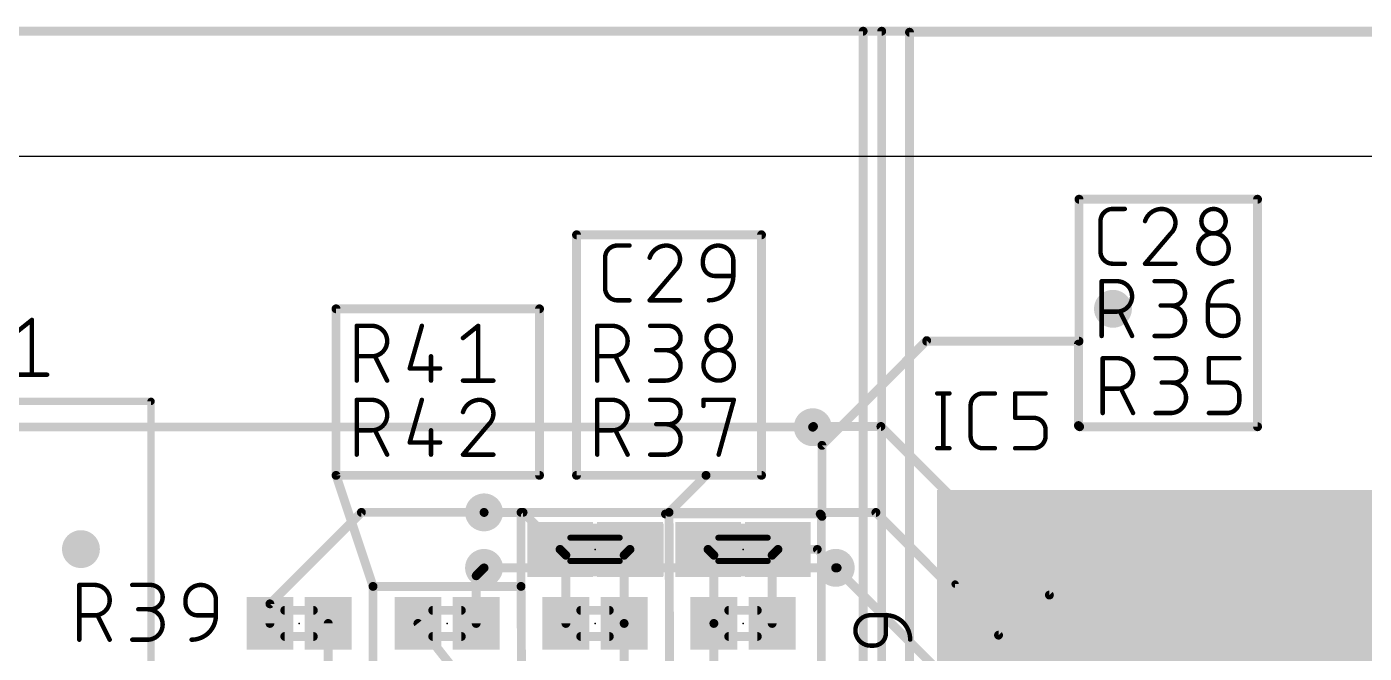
# Model space of a CAD drawing. Extents: x -2.3 to 95.2, y -2.6 to 57.4.
# Drawn here: x 16.92 to 39.87, y 46.48 to 57.23 of the extents above; entities that cross this region are included whole.
import ezdxf

# ---------------------------------------------------------------- set-up
doc = ezdxf.new("R2010")
doc.units = 0
for name, color, linetype in [('1', 12, 'CONTINUOUS'), ('16', 132, 'CONTINUOUS'), ('18', 110, 'CONTINUOUS'), ('20', 31, 'CONTINUOUS'), ('21', 253, 'CONTINUOUS'), ('23', 53, 'CONTINUOUS'), ('25', 253, 'CONTINUOUS'), ('29', 253, 'CONTINUOUS'), ('51', 253, 'CONTINUOUS')]:
    doc.layers.add(name, color=color, linetype=linetype)

# ---------------------------------------------------------------- blocks, each defined once
blk = doc.blocks.new('RECT')
blk.add_solid([(-0.5, -0.5), (0.5, -0.5), (-0.5, 0.5), (0.5, 0.5)])
blk = doc.blocks.new('ROUNDV')
at = {"const_width": 0.5}
blk.add_lwpolyline([(0, -0.25, 1), (0, 0.25, 1), (0, -0.25)], format="xyb", dxfattribs=at)

msp = doc.modelspace()

# ---------------------------------------------------------------- linework, layer by layer
at = {"layer": '1'}
for points, const_width in [([(31.2722, 57.15), (-0.4522, 57.15)], 0.1524), ([(31.2722, 24.7546), (31.2722, 57.15)], 0.1524), ([(32.0675, 57.1327), (32.0675, 25.4)], 0.1524), ([(47.3972, 57.1327), (32.0675, 57.1327)], 0.1524), ([(30.4041, 50.3594), (16.7044, 50.3594)], 0.1524), ([(30.4073, 50.3562), (30.4041, 50.3594)], 0.1524), ([(22.6594, 48.895), (21.09, 47.3256)], 0.1524), ([(24.765, 48.895), (22.6594, 48.895)], 0.1524), ([(24.765, 48.895), (25.435, 48.895)], 0.1524), ([(25.435, 48.895), (26.07, 48.26)], 0.1524), ([(26.17, 48.16), (26.07, 48.26)], 0.1524), ([(26.17, 46.99), (26.17, 48.16)], 0.1524), ([(27.17, 48.16), (27.27, 48.26)], 0.1524), ([(27.17, 46.99), (27.17, 48.16)], 0.1524), ([(28.71, 48.16), (28.61, 48.26)], 0.1524), ([(28.71, 46.99), (28.71, 48.16)], 0.1524), ([(29.71, 48.16), (29.81, 48.26)], 0.1524), ([(29.71, 46.99), (29.71, 48.16)], 0.1524), ([(29.81, 48.26), (30.4857, 48.26)], 0.15), ([(30.4857, 48.26), (30.802, 47.9437)], 0.15), ([(24.63, 47.8075), (24.765, 47.9425)], 0.1524), ([(24.63, 46.99), (24.63, 47.8075)], 0.1524), ([(21.09, 47.3256), (21.09, 46.99)], 0.1524), ([(22.09, 46.99), (22.09, 45.72)], 0.1524), ([(23.63, 46.99), (24.63, 45.72)], 0.1524), ([(27.17, 46.99), (27.17, 45.72)], 0.1524), ([(28.71, 45.72), (28.71, 46.99)], 0.1524)]:
    msp.add_lwpolyline(points, dxfattribs=dict(at, const_width=const_width))
for points, const_width in [([(31.3103, 57.15, 1), (31.2341, 57.15)], 0.0762), ([(31.2722, 57.1119, 1), (31.2722, 57.1881)], 0.0762), ([(32.1056, 57.1327, 1), (32.0294, 57.1327)], 0.0762), ([(32.0675, 57.1708, 1), (32.0675, 57.0946)], 0.0762), ([(30.4311, 50.3863, 1), (30.3772, 50.3324)], 0.0762), ([(30.3804, 50.3293, 1), (30.4343, 50.3831)], 0.0762), ([(30.4041, 50.3213, 1), (30.4041, 50.3975)], 0.0762), ([(22.6594, 48.9331, 1), (22.6594, 48.8569)], 0.0762), ([(22.6863, 48.8681, 1), (22.6324, 48.9219)], 0.0762), ([(24.765, 48.9331, 1), (24.765, 48.8569)], 0.0762), ([(24.765, 48.8569, 1), (24.765, 48.9331)], 0.0762), ([(25.4619, 48.9219, 1), (25.4081, 48.8681)], 0.0762), ([(25.435, 48.8569, 1), (25.435, 48.9331)], 0.0762), ([(26.0969, 48.2869, 1), (26.0431, 48.2331)], 0.0762), ([(26.0431, 48.2331, 1), (26.0969, 48.2869)], 0.0762), ([(26.2081, 48.16, 1), (26.1319, 48.16)], 0.0762), ([(26.1431, 48.1331, 1), (26.1969, 48.1869)], 0.0762), ([(27.2081, 48.16, 1), (27.1319, 48.16)], 0.0762), ([(27.1431, 48.1869, 1), (27.1969, 48.1331)], 0.0762), ([(27.2969, 48.2331, 1), (27.2431, 48.2869)], 0.0762), ([(28.6369, 48.2869, 1), (28.5831, 48.2331)], 0.0762), ([(28.7481, 48.16, 1), (28.6719, 48.16)], 0.0762), ([(28.6831, 48.1331, 1), (28.7369, 48.1869)], 0.0762), ([(29.7481, 48.16, 1), (29.6719, 48.16)], 0.0762), ([(29.6831, 48.1869, 1), (29.7369, 48.1331)], 0.0762), ([(29.81, 48.2975, 1), (29.81, 48.2225)], 0.075), ([(29.8369, 48.2331, 1), (29.7831, 48.2869)], 0.0762), ([(30.5122, 48.2865, 1), (30.4592, 48.2335)], 0.075), ([(30.4857, 48.2225, 1), (30.4857, 48.2975)], 0.075), ([(24.7919, 47.9156, 1), (24.7381, 47.9694)], 0.0762), ([(30.7755, 47.9172, 1), (30.8285, 47.9702)], 0.075), ([(24.6681, 47.8075, 1), (24.5919, 47.8075)], 0.0762), ([(24.6031, 47.8344, 1), (24.6569, 47.7806)], 0.0762), ([(21.1281, 47.3256, 1), (21.0519, 47.3256)], 0.0762), ([(21.0631, 47.3526, 1), (21.1169, 47.2987)], 0.0762), ([(22.1281, 46.99, 1), (22.0519, 46.99)], 0.0762), ([(23.6599, 47.0136, 1), (23.6001, 46.9664)], 0.0762), ([(27.2081, 46.99, 1), (27.1319, 46.99)], 0.0762), ([(28.7481, 46.99, 1), (28.6719, 46.99)], 0.0762), ([(21.0519, 46.99, 1), (21.1281, 46.99)], 0.0762), ([(24.5919, 46.99, 1), (24.6681, 46.99)], 0.0762), ([(26.1319, 46.99, 1), (26.2081, 46.99)], 0.0762), ([(27.1319, 46.99, 1), (27.2081, 46.99)], 0.0762), ([(28.6719, 46.99, 1), (28.7481, 46.99)], 0.0762), ([(29.6719, 46.99, 1), (29.7481, 46.99)], 0.0762)]:
    msp.add_lwpolyline(points, format="xyb", dxfattribs=dict(at, const_width=const_width))
at = {"layer": '16', "const_width": 0.1524}
for points in [[(52.4885, 57.1502), (-2.2184, 57.1502)], [(31.5907, 57.15), (-0.4381, 57.15)], [(31.5907, 24.765), (31.5907, 57.15)], [(30.4073, 50.3562), (30.4198, 50.3686)], [(31.5769, 50.3686), (30.4198, 50.3686)], [(31.5769, 50.3686), (34.4691, 47.4765)], [(24.7663, 48.8937), (24.765, 48.895)], [(31.4904, 48.8937), (24.7663, 48.8937)], [(31.4904, 48.8937), (33.5957, 46.7884)], [(24.765, 47.9425), (24.7655, 47.942)], [(30.8002, 47.942), (24.7655, 47.942)], [(30.802, 47.9437), (30.8002, 47.942)], [(30.826, 47.9437), (30.802, 47.9437)], [(30.802, 47.9437), (32.665, 46.0807)], [(71.0361, 47.4765), (34.4691, 47.4765)], [(33.5957, 46.7884), (70.1647, 46.7884)]]:
    msp.add_lwpolyline(points, dxfattribs=at)
at = {"layer": '16', "const_width": 0.0762}
for points in [[(31.6288, 57.15, 1), (31.5526, 57.15)], [(31.5907, 57.1119, 1), (31.5907, 57.1881)], [(30.3804, 50.3831, 1), (30.4343, 50.3293)], [(30.4198, 50.4067, 1), (30.4198, 50.3305)], [(30.4467, 50.3417, 1), (30.3928, 50.3956)], [(31.6039, 50.3956, 1), (31.55, 50.3417)], [(31.5769, 50.3305, 1), (31.5769, 50.4067)], [(24.7919, 48.9219, 1), (24.7381, 48.8681)], [(24.7663, 48.9318, 1), (24.7663, 48.8556)], [(24.7394, 48.8668, 1), (24.7932, 48.9206)], [(31.5173, 48.9206, 1), (31.4634, 48.8668)], [(31.4904, 48.8556, 1), (31.4904, 48.9318)], [(24.7919, 47.9694, 1), (24.7381, 47.9156)], [(24.7655, 47.9801, 1), (24.7655, 47.9039)], [(24.7386, 47.915, 1), (24.7925, 47.9689)], [(30.7733, 47.9689, 1), (30.8272, 47.915)], [(30.8289, 47.9707, 1), (30.775, 47.9168)], [(30.802, 47.9818, 1), (30.802, 47.9056)], [(30.8289, 47.9168, 1), (30.775, 47.9707)], [(30.8002, 47.9039, 1), (30.8002, 47.9801)], [(30.826, 47.9056, 1), (30.826, 47.9818)], [(34.4691, 47.5146, 1), (34.4691, 47.4384)], [(34.4421, 47.4496, 1), (34.496, 47.5035)], [(33.5957, 46.8265, 1), (33.5957, 46.7503)], [(33.5687, 46.7614, 1), (33.6226, 46.8153)]]:
    msp.add_lwpolyline(points, format="xyb", dxfattribs=at)
at = {"layer": '20'}
msp.add_line((53.34, 55), (2, 55), dxfattribs=at)
at = {"layer": '21', "const_width": 0.127}
for points in [[(1.27, 50.8), (19.05, 50.8)], [(19.05, 50.8), (19.05, 3.81)]]:
    msp.add_lwpolyline(points, dxfattribs=at)
at = {"layer": '21', "const_width": 0.0635}
for points in [[(19.0817, 50.8, 1), (19.0183, 50.8)], [(19.05, 50.7683, 1), (19.05, 50.8318)]]:
    msp.add_lwpolyline(points, format="xyb", dxfattribs=at)
at = {"layer": '23'}
for p in [(26.67, 48.26), (29.21, 48.26), (21.59, 46.99), (24.13, 46.99), (26.67, 46.99), (29.21, 46.99)]:
    msp.add_point(p, dxfattribs=at)
at = {"layer": '25'}
for points, const_width in [([(34.9773, 51.8318), (34.9773, 54.2676)], 0.1524), ([(34.9773, 54.2676), (38.0418, 54.2676)], 0.1524), ([(38.0418, 54.2676), (38.0418, 50.3643)], 0.1524), ([(35.5547, 54.1008), (35.7635, 54.1008)], 0.0762), ([(26.3525, 53.6575), (26.3525, 49.53)], 0.1524), ([(29.5275, 53.6575), (26.3525, 53.6575)], 0.1524), ([(29.5275, 49.53), (29.5275, 53.6575)], 0.1524), ([(35.3458, 53.3699), (35.3458, 53.892)], 0.0762), ([(36.5542, 53.6831), (36.1104, 53.161)], 0.0762), ([(27.0519, 53.4729), (27.2608, 53.4729)], 0.0762), ([(26.8431, 52.7419), (26.8431, 53.2641)], 0.0762), ([(28.0515, 53.0552), (27.6077, 52.5331)], 0.0762), ([(28.5221, 53.1596), (28.5221, 53.2118)], 0.0762), ([(29.0442, 53.2118), (29.0442, 52.9508)], 0.0762), ([(35.7635, 53.161), (35.5547, 53.161)], 0.0762), ([(36.1104, 53.161), (36.6325, 53.161)], 0.0762), ([(29.0442, 52.9508), (28.7309, 52.9508)], 0.0762), ([(35.3661, 51.9216), (35.3661, 52.8614)], 0.0762), ([(35.3661, 52.8614), (35.6272, 52.8614)], 0.0762), ([(36.2748, 52.8614), (36.5881, 52.8614)], 0.0762), ([(22.225, 52.3875), (25.7175, 52.3875)], 0.1524), ([(22.225, 49.53), (22.225, 52.3875)], 0.1524), ([(25.7175, 52.3875), (25.7175, 49.53)], 0.1524), ([(27.2608, 52.5331), (27.0519, 52.5331)], 0.0762), ([(27.6077, 52.5331), (28.1298, 52.5331)], 0.0762), ([(35.6272, 52.3392), (35.3661, 52.3392)], 0.0762), ([(35.8882, 51.9216), (35.6794, 52.3392)], 0.0762), ([(36.5881, 52.4437), (36.3792, 52.4437)], 0.0762), ([(37.1892, 52.4437), (37.5025, 52.4437)], 0.0762), ([(37.1892, 52.1826), (37.1892, 52.4437)], 0.0762), ([(16.7437, 51.9882), (17.0047, 52.197)], 0.0762), ([(17.0047, 52.197), (17.0047, 51.2572)], 0.0762), ([(22.5806, 51.1556), (22.5806, 52.0954)], 0.0762), ([(22.5806, 52.0954), (22.8417, 52.0954)], 0.0762), ([(23.6981, 52.0954), (23.4893, 51.3644)], 0.0762), ([(24.4037, 51.8866), (24.6647, 52.0954)], 0.0762), ([(24.6647, 52.0954), (24.6647, 51.1556)], 0.0762), ([(26.7081, 51.1556), (26.7081, 52.0954)], 0.0762), ([(26.7081, 52.0954), (26.9692, 52.0954)], 0.0762), ([(27.6168, 52.0954), (27.9301, 52.0954)], 0.0762), ([(37.7113, 52.2348), (37.7113, 52.1826)], 0.0762), ([(30.5652, 50.045), (32.362, 51.8418)], 0.1524), ([(32.362, 51.8318), (34.9773, 51.8318)], 0.1524), ([(36.2748, 51.9216), (36.5359, 51.9216)], 0.0762), ([(27.9301, 51.6777), (27.7212, 51.6777)], 0.0762), ([(34.9673, 50.3843), (34.9673, 51.7819)], 0.1524), ([(22.8417, 51.5733), (22.5806, 51.5733)], 0.0762), ([(23.1027, 51.1556), (22.8939, 51.5733)], 0.0762), ([(23.8548, 51.5733), (23.8548, 51.1556)], 0.0762), ([(26.9692, 51.5733), (26.7081, 51.5733)], 0.0762), ([(27.2302, 51.1556), (27.0214, 51.5733)], 0.0762), ([(35.3834, 50.5998), (35.3834, 51.5396)], 0.0762), ([(35.3834, 51.5396), (35.6444, 51.5396)], 0.0762), ([(36.2921, 51.5396), (36.6053, 51.5396)], 0.0762), ([(37.2064, 51.1219), (37.2064, 51.5396)], 0.0762), ([(37.2064, 51.5396), (37.7286, 51.5396)], 0.0762), ([(16.7437, 51.2572), (17.2658, 51.2572)], 0.0762), ([(23.4893, 51.3644), (24.0114, 51.3644)], 0.0762), ([(24.4037, 51.1556), (24.9258, 51.1556)], 0.0762), ([(27.6168, 51.1556), (27.8778, 51.1556)], 0.0762), ([(32.5441, 50.9356), (32.7529, 50.9356)], 0.0762), ([(32.6485, 50.9356), (32.6485, 49.9958)], 0.0762), ([(33.3252, 50.9356), (33.5341, 50.9356)], 0.0762), ([(33.881, 50.5179), (33.881, 50.9356)], 0.0762), ([(33.881, 50.9356), (34.4031, 50.9356)], 0.0762), ([(35.6444, 51.0175), (35.3834, 51.0175)], 0.0762), ([(35.9055, 50.5998), (35.6966, 51.0175)], 0.0762), ([(36.6053, 51.1219), (36.3965, 51.1219)], 0.0762), ([(37.5197, 51.1219), (37.2064, 51.1219)], 0.0762), ([(22.5806, 49.8856), (22.5806, 50.8254)], 0.0762), ([(22.5806, 50.8254), (22.8417, 50.8254)], 0.0762), ([(23.6981, 50.8254), (23.4893, 50.0944)], 0.0762), ([(26.7081, 49.8856), (26.7081, 50.8254)], 0.0762), ([(26.7081, 50.8254), (26.9692, 50.8254)], 0.0762), ([(27.6168, 50.8254), (27.9301, 50.8254)], 0.0762), ([(28.5312, 50.721), (28.5312, 50.8254)], 0.0762), ([(28.5312, 50.8254), (29.0533, 50.8254)], 0.0762), ([(29.0533, 50.8254), (28.7922, 49.8856)], 0.0762), ([(33.1164, 50.2046), (33.1164, 50.7268)], 0.0762), ([(37.7286, 50.8086), (37.7286, 50.9131)], 0.0762), ([(34.1942, 50.5179), (33.881, 50.5179)], 0.0762), ([(36.2921, 50.5998), (36.5531, 50.5998)], 0.0762), ([(37.2064, 50.5998), (37.5197, 50.5998)], 0.0762), ([(22.8417, 50.3033), (22.5806, 50.3033)], 0.0762), ([(23.1027, 49.8856), (22.8939, 50.3033)], 0.0762), ([(23.8548, 50.3033), (23.8548, 49.8856)], 0.0762), ([(24.8475, 50.4077), (24.4037, 49.8856)], 0.0762), ([(26.9692, 50.3033), (26.7081, 50.3033)], 0.0762), ([(27.2302, 49.8856), (27.0214, 50.3033)], 0.0762), ([(27.9301, 50.4077), (27.7212, 50.4077)], 0.0762), ([(34.4031, 50.2046), (34.4031, 50.3091)], 0.0762), ([(34.9872, 50.3643), (34.9673, 50.3843)], 0.1524), ([(38.0418, 50.3643), (34.9872, 50.3643)], 0.1524), ([(23.4893, 50.0944), (24.0114, 50.0944)], 0.0762), ([(30.5652, 48.8269), (30.5652, 50.045)], 0.1524), ([(24.4037, 49.8856), (24.9258, 49.8856)], 0.0762), ([(27.6168, 49.8856), (27.8778, 49.8856)], 0.0762), ([(32.5441, 49.9958), (32.7529, 49.9958)], 0.0762), ([(33.5341, 49.9958), (33.3252, 49.9958)], 0.0762), ([(33.881, 49.9958), (34.1942, 49.9958)], 0.0762), ([(25.7175, 49.53), (22.225, 49.53)], 0.1524), ([(22.225, 49.53), (22.86, 47.625)], 0.1524), ([(26.3525, 49.53), (28.575, 49.53)], 0.1524), ([(27.94, 48.895), (28.575, 49.53)], 0.1524), ([(28.575, 49.53), (29.5275, 49.53)], 0.1524), ([(25.4, 47.625), (25.4, 48.895)], 0.1524), ([(25.4, 48.895), (27.94, 48.895)], 0.1524), ([(30.5352, 48.8668), (27.88, 48.8668)], 0.1524), ([(27.94, 48.895), (27.9544, 45.085)], 0.1524), ([(30.5552, 48.8469), (30.5352, 48.8668)], 0.1524), ([(30.5552, 45.1132), (30.5552, 48.8469)], 0.1524), ([(17.8181, 46.7106), (17.8181, 47.6504)], 0.0762), ([(17.8181, 47.6504), (18.0792, 47.6504)], 0.0762), ([(18.7268, 47.6504), (19.0401, 47.6504)], 0.0762), ([(22.86, 47.625), (22.86, 45.085)], 0.1524), ([(22.86, 47.625), (25.4, 47.625)], 0.1524), ([(25.4144, 45.085), (25.4, 47.625)], 0.1524), ([(19.6412, 47.3371), (19.6412, 47.3893)], 0.0762), ([(20.1633, 47.3893), (20.1633, 47.1283)], 0.0762), ([(18.0792, 47.1283), (17.8181, 47.1283)], 0.0762), ([(18.3402, 46.7106), (18.1314, 47.1283)], 0.0762), ([(19.0401, 47.2327), (18.8312, 47.2327)], 0.0762), ([(20.1633, 47.1283), (19.85, 47.1283)], 0.0762), ([(31.4004, 47.1309), (31.6615, 47.1309)], 0.0762), ([(31.6615, 47.1309), (31.6615, 46.8176)], 0.0762), ([(18.7268, 46.7106), (18.9878, 46.7106)], 0.0762), ([(31.4526, 46.6088), (31.4004, 46.6088)], 0.0762)]:
    msp.add_lwpolyline(points, dxfattribs=dict(at, const_width=const_width))
for points, const_width in [([(35.0154, 54.2676, 1), (34.9392, 54.2676)], 0.0762), ([(34.9773, 54.3057, 1), (34.9773, 54.2295)], 0.0762), ([(38.0799, 54.2676, 1), (38.0037, 54.2676)], 0.0762), ([(38.0418, 54.2295, 1), (38.0418, 54.3057)], 0.0762), ([(35.5547, 54.1008, 0.4142), (35.3458, 53.892)], 0.0762), ([(35.5547, 54.1199, 1), (35.5547, 54.0818)], 0.0381), ([(35.5547, 54.0818, 1), (35.5547, 54.1199)], 0.0381), ([(35.7635, 54.0818, 1), (35.7635, 54.1199)], 0.0381), ([(36.3976, 54.1008, 0.3252), (36.1104, 53.892)], 0.0762), ([(36.3976, 54.1199, 1), (36.3976, 54.0818)], 0.0381), ([(36.6325, 53.8659, 0.4142), (36.3976, 54.1008)], 0.0762), ([(36.3976, 54.0818, 1), (36.3976, 54.1199)], 0.0381), ([(37.4947, 53.892, 1), (37.077, 53.892)], 0.0762), ([(26.3906, 53.6575, 1), (26.3144, 53.6575)], 0.0762), ([(26.3525, 53.6956, 1), (26.3525, 53.6194)], 0.0762), ([(29.5656, 53.6575, 1), (29.4894, 53.6575)], 0.0762), ([(29.5275, 53.6194, 1), (29.5275, 53.6956)], 0.0762), ([(35.3649, 53.892, 1), (35.3268, 53.892)], 0.0381), ([(35.3268, 53.892, 1), (35.3649, 53.892)], 0.0381), ([(36.0923, 53.8978, 1), (36.1285, 53.8861)], 0.0381), ([(36.5542, 53.6831, 0.2052), (36.6325, 53.8659)], 0.0762), ([(36.5687, 53.6708, 1), (36.5397, 53.6955)], 0.0381), ([(36.6516, 53.8659, 1), (36.6135, 53.8659)], 0.0381), ([(36.6135, 53.8659, 1), (36.6516, 53.8659)], 0.0381), ([(37.5469, 53.4221, 1), (37.0248, 53.4221)], 0.0762), ([(37.077, 53.892, 1), (37.4947, 53.892)], 0.0762), ([(37.0961, 53.892, 1), (37.058, 53.892)], 0.0381), ([(37.058, 53.892, 1), (37.0961, 53.892)], 0.0381), ([(37.4756, 53.892, 1), (37.5137, 53.892)], 0.0381), ([(37.5138, 53.892, 1), (37.4757, 53.892)], 0.0381), ([(27.0519, 53.4729, 0.4142), (26.8431, 53.2641)], 0.0762), ([(27.0519, 53.492, 1), (27.0519, 53.4539)], 0.0381), ([(27.0519, 53.4539, 1), (27.0519, 53.4919)], 0.0381), ([(27.2608, 53.4539, 1), (27.2608, 53.492)], 0.0381), ([(27.8948, 53.4729, 0.3252), (27.6077, 53.2641)], 0.0762), ([(28.1298, 53.238, 0.4142), (27.8948, 53.4729)], 0.0762), ([(27.8948, 53.492, 1), (27.8948, 53.4539)], 0.0381), ([(27.8948, 53.4539, 1), (27.8948, 53.4919)], 0.0381), ([(29.0442, 53.2118, 1), (28.5221, 53.2118)], 0.0762), ([(36.5411, 53.6969, 1), (36.5673, 53.6693)], 0.0381), ([(26.8621, 53.2641, 1), (26.824, 53.2641)], 0.0381), ([(26.824, 53.2641, 1), (26.8621, 53.2641)], 0.0381), ([(27.5895, 53.2699, 1), (27.6258, 53.2582)], 0.0381), ([(28.0515, 53.0552, 0.2052), (28.1298, 53.238)], 0.0762), ([(28.1488, 53.2379, 1), (28.1107, 53.238)], 0.0381), ([(35.3458, 53.3699, 0.4142), (35.5547, 53.161)], 0.0762), ([(35.3649, 53.3699, 1), (35.3268, 53.3699)], 0.0381), ([(35.3268, 53.3699, 1), (35.3649, 53.3699)], 0.0381), ([(37.0438, 53.4221, 1), (37.0057, 53.4221)], 0.0381), ([(37.0057, 53.4221, 1), (37.0438, 53.4221)], 0.0381), ([(37.0248, 53.4221, 1), (37.5469, 53.4221)], 0.0762), ([(37.566, 53.4221, 1), (37.5279, 53.4221)], 0.0381), ([(37.5279, 53.4221, 1), (37.566, 53.4221)], 0.0381), ([(28.0383, 53.069, 1), (28.0646, 53.0414)], 0.0381), ([(28.066, 53.0429, 1), (28.0369, 53.0675)], 0.0381), ([(28.1107, 53.238, 1), (28.1488, 53.238)], 0.0381), ([(28.5411, 53.2118, 1), (28.503, 53.2118)], 0.0381), ([(28.503, 53.2118, 1), (28.5411, 53.2118)], 0.0381), ([(28.5221, 53.1596, 0.4142), (28.7309, 52.9508)], 0.0762), ([(28.5411, 53.1596, 1), (28.503, 53.1596)], 0.0381), ([(28.503, 53.1596, 1), (28.5411, 53.1596)], 0.0381), ([(29.0632, 53.2118, 1), (29.0251, 53.2118)], 0.0381), ([(29.0251, 53.2118, 1), (29.0632, 53.2118)], 0.0381), ([(35.5547, 53.1801, 1), (35.5547, 53.142)], 0.0381), ([(35.5547, 53.142, 1), (35.5547, 53.1801)], 0.0381), ([(35.7635, 53.142, 1), (35.7635, 53.1801)], 0.0381), ([(36.1104, 53.1801, 1), (36.1104, 53.142)], 0.0381), ([(36.0959, 53.1734, 1), (36.1249, 53.1487)], 0.0381), ([(36.6325, 53.142, 1), (36.6325, 53.1801)], 0.0381), ([(28.6265, 52.5331, 0.4142), (29.0442, 52.9508)], 0.0762), ([(28.7309, 52.9698, 1), (28.7309, 52.9317)], 0.0381), ([(28.7309, 52.9317, 1), (28.7309, 52.9698)], 0.0381), ([(29.0632, 52.9508, 1), (29.0251, 52.9508)], 0.0381), ([(29.0251, 52.9508, 1), (29.0632, 52.9508)], 0.0381), ([(29.0442, 52.9317, 1), (29.0442, 52.9698)], 0.0381), ([(35.3852, 52.8614, 1), (35.3471, 52.8614)], 0.0381), ([(35.3661, 52.8804, 1), (35.3661, 52.8423)], 0.0381), ([(35.6272, 52.3392, 1), (35.6272, 52.8614)], 0.0762), ([(35.6272, 52.8804, 1), (35.6272, 52.8423)], 0.0381), ([(35.6272, 52.8423, 1), (35.6272, 52.8804)], 0.0381), ([(36.2748, 52.8804, 1), (36.2748, 52.8423)], 0.0381), ([(36.5881, 52.4437, 1), (36.5881, 52.8614)], 0.0762), ([(36.5881, 52.8804, 1), (36.5881, 52.8423)], 0.0381), ([(36.5881, 52.8423, 1), (36.5881, 52.8804)], 0.0381), ([(37.6069, 52.8614, 0.4142), (37.1892, 52.4437)], 0.0762), ([(37.6069, 52.8423, 1), (37.6069, 52.8804)], 0.0381), ([(26.8431, 52.7419, 0.4142), (27.0519, 52.5331)], 0.0762), ([(26.8621, 52.7419, 1), (26.824, 52.7419)], 0.0381), ([(26.824, 52.7419, 1), (26.8621, 52.7419)], 0.0381), ([(22.225, 52.4256, 1), (22.225, 52.3494)], 0.0762), ([(22.2631, 52.3875, 1), (22.1869, 52.3875)], 0.0762), ([(25.7556, 52.3875, 1), (25.6794, 52.3875)], 0.0762), ([(25.7175, 52.3494, 1), (25.7175, 52.4256)], 0.0762), ([(27.0519, 52.5522, 1), (27.0519, 52.5141)], 0.0381), ([(27.0519, 52.5141, 1), (27.0519, 52.5522)], 0.0381), ([(27.2608, 52.5141, 1), (27.2608, 52.5522)], 0.0381), ([(27.6077, 52.5522, 1), (27.6077, 52.5141)], 0.0381), ([(27.5932, 52.5454, 1), (27.6222, 52.5208)], 0.0381), ([(28.1298, 52.5141, 1), (28.1298, 52.5522)], 0.0381), ([(28.6265, 52.5522, 1), (28.6265, 52.5141)], 0.0381), ([(35.3661, 52.3583, 1), (35.3661, 52.3202)], 0.0381), ([(35.6272, 52.3583, 1), (35.6272, 52.3202)], 0.0381), ([(35.6272, 52.3202, 1), (35.6272, 52.3583)], 0.0381), ([(35.6964, 52.3478, 1), (35.6623, 52.3307)], 0.0381), ([(36.3792, 52.4627, 1), (36.3792, 52.4246)], 0.0381), ([(36.5359, 51.9216, 1), (36.5359, 52.4437)], 0.0762), ([(36.5359, 52.4627, 1), (36.5359, 52.4246)], 0.0381), ([(36.5881, 52.4627, 1), (36.5881, 52.4246)], 0.0381), ([(36.5881, 52.4246, 1), (36.5881, 52.4627)], 0.0381), ([(37.2082, 52.4437, 1), (37.1701, 52.4437)], 0.0381), ([(37.1701, 52.4437, 1), (37.2082, 52.4437)], 0.0381), ([(37.1892, 52.4627, 1), (37.1892, 52.4246)], 0.0381), ([(37.7113, 52.2348, 0.4142), (37.5025, 52.4437)], 0.0762), ([(37.5025, 52.4627, 1), (37.5025, 52.4246)], 0.0381), ([(37.5025, 52.4246, 1), (37.5025, 52.4627)], 0.0381), ([(17.0238, 52.197, 1), (16.9857, 52.197)], 0.0381), ([(17.0166, 52.1821, 1), (16.9928, 52.2119)], 0.0381), ([(22.5997, 52.0954, 1), (22.5616, 52.0954)], 0.0381), ([(22.5806, 52.1145, 1), (22.5806, 52.0764)], 0.0381), ([(22.8417, 51.5733, 1), (22.8417, 52.0954)], 0.0762), ([(22.8417, 52.1145, 1), (22.8417, 52.0764)], 0.0381), ([(22.8417, 52.0764, 1), (22.8417, 52.1145)], 0.0381), ([(23.7165, 52.0902, 1), (23.6798, 52.1006)], 0.0381), ([(24.6838, 52.0954, 1), (24.6457, 52.0954)], 0.0381), ([(24.6766, 52.0805, 1), (24.6528, 52.1103)], 0.0381), ([(26.7272, 52.0954, 1), (26.6891, 52.0954)], 0.0381), ([(26.7081, 52.1145, 1), (26.7081, 52.0764)], 0.0381), ([(26.9692, 51.5733, 1), (26.9692, 52.0954)], 0.0762), ([(26.9692, 52.1145, 1), (26.9692, 52.0764)], 0.0381), ([(26.9692, 52.0764, 1), (26.9692, 52.1145)], 0.0381), ([(27.6168, 52.1145, 1), (27.6168, 52.0764)], 0.0381), ([(27.9301, 51.6777, 1), (27.9301, 52.0954)], 0.0762), ([(27.9301, 52.1145, 1), (27.9301, 52.0764)], 0.0381), ([(27.9301, 52.0764, 1), (27.9301, 52.1145)], 0.0381), ([(29.0011, 51.8866, 1), (28.5834, 51.8866)], 0.0762), ([(37.2082, 52.1826, 1), (37.1701, 52.1826)], 0.0381), ([(37.1701, 52.1826, 1), (37.2082, 52.1826)], 0.0381), ([(37.1892, 52.1826, 1), (37.7113, 52.1826)], 0.0762), ([(37.7304, 52.2348, 1), (37.6923, 52.2348)], 0.0381), ([(37.6923, 52.2348, 1), (37.7304, 52.2348)], 0.0381), ([(37.7304, 52.1826, 1), (37.6923, 52.1826)], 0.0381), ([(37.6923, 52.1826, 1), (37.7304, 52.1826)], 0.0381), ([(24.3918, 51.9014, 1), (24.4156, 51.8717)], 0.0381), ([(28.6024, 51.8866, 1), (28.5643, 51.8866)], 0.0381), ([(28.5643, 51.8866, 1), (28.6024, 51.8866)], 0.0381), ([(28.5834, 51.8866, 1), (29.0011, 51.8866)], 0.0762), ([(29.0201, 51.8866, 1), (28.982, 51.8866)], 0.0381), ([(28.982, 51.8866, 1), (29.0201, 51.8866)], 0.0381), ([(32.362, 51.8699, 1), (32.362, 51.7937)], 0.0762), ([(32.3889, 51.8148, 1), (32.335, 51.8687)], 0.0762), ([(34.9773, 51.7937, 1), (34.9773, 51.8699)], 0.0762), ([(35.3471, 51.9216, 1), (35.3852, 51.9216)], 0.0381), ([(35.8712, 51.913, 1), (35.9053, 51.9301)], 0.0381), ([(36.2748, 51.9406, 1), (36.2748, 51.9025)], 0.0381), ([(36.5359, 51.9406, 1), (36.5359, 51.9025)], 0.0381), ([(36.5359, 51.9025, 1), (36.5359, 51.9406)], 0.0381), ([(27.7212, 51.6968, 1), (27.7212, 51.6587)], 0.0381), ([(27.8778, 51.6968, 1), (27.8778, 51.6587)], 0.0381), ([(27.8778, 51.1556, 1), (27.8778, 51.6777)], 0.0762), ([(27.9301, 51.6968, 1), (27.9301, 51.6587)], 0.0381), ([(27.9301, 51.6587, 1), (27.9301, 51.6968)], 0.0381), ([(29.0533, 51.4167, 1), (28.5312, 51.4167)], 0.0762), ([(35.0054, 51.7819, 1), (34.9292, 51.7819)], 0.0762), ([(34.9392, 51.8318, 1), (35.0154, 51.8318)], 0.0762), ([(22.5806, 51.5923, 1), (22.5806, 51.5542)], 0.0381), ([(22.8417, 51.5923, 1), (22.8417, 51.5542)], 0.0381), ([(22.8417, 51.5542, 1), (22.8417, 51.5923)], 0.0381), ([(22.9109, 51.5818, 1), (22.8768, 51.5648)], 0.0381), ([(23.8738, 51.5733, 1), (23.8357, 51.5733)], 0.0381), ([(26.7081, 51.5923, 1), (26.7081, 51.5542)], 0.0381), ([(26.9692, 51.5923, 1), (26.9692, 51.5542)], 0.0381), ([(26.9692, 51.5542, 1), (26.9692, 51.5923)], 0.0381), ([(27.0384, 51.5818, 1), (27.0043, 51.5648)], 0.0381), ([(28.5312, 51.4167, 1), (29.0533, 51.4167)], 0.0762), ([(28.5502, 51.4167, 1), (28.5121, 51.4167)], 0.0381), ([(28.5121, 51.4167, 1), (28.5502, 51.4167)], 0.0381), ([(29.0723, 51.4167, 1), (29.0342, 51.4167)], 0.0381), ([(29.0342, 51.4167, 1), (29.0723, 51.4167)], 0.0381), ([(35.4024, 51.5396, 1), (35.3643, 51.5396)], 0.0381), ([(35.3834, 51.5586, 1), (35.3834, 51.5205)], 0.0381), ([(35.6444, 51.0175, 1), (35.6444, 51.5396)], 0.0762), ([(35.6444, 51.5586, 1), (35.6444, 51.5205)], 0.0381), ([(35.6444, 51.5205, 1), (35.6444, 51.5586)], 0.0381), ([(36.2921, 51.5586, 1), (36.2921, 51.5205)], 0.0381), ([(36.6053, 51.1219, 1), (36.6053, 51.5396)], 0.0762), ([(36.6053, 51.5586, 1), (36.6053, 51.5205)], 0.0381), ([(36.6053, 51.5205, 1), (36.6053, 51.5586)], 0.0381), ([(37.2255, 51.5396, 1), (37.1874, 51.5396)], 0.0381), ([(37.2064, 51.5586, 1), (37.2064, 51.5205)], 0.0381), ([(37.7286, 51.5205, 1), (37.7286, 51.5586)], 0.0381), ([(16.9857, 51.2572, 1), (17.0238, 51.2572)], 0.0381), ([(17.2658, 51.2382, 1), (17.2658, 51.2763)], 0.0381), ([(23.4893, 51.3835, 1), (23.4893, 51.3454)], 0.0381), ([(23.471, 51.3697, 1), (23.5076, 51.3592)], 0.0381), ([(24.0114, 51.3454, 1), (24.0114, 51.3835)], 0.0381), ([(22.5616, 51.1556, 1), (22.5997, 51.1556)], 0.0381), ([(23.0857, 51.1471, 1), (23.1197, 51.1641)], 0.0381), ([(23.8357, 51.1556, 1), (23.8738, 51.1556)], 0.0381), ([(24.4037, 51.1746, 1), (24.4037, 51.1365)], 0.0381), ([(24.6457, 51.1556, 1), (24.6838, 51.1556)], 0.0381), ([(24.9258, 51.1365, 1), (24.9258, 51.1746)], 0.0381), ([(26.6891, 51.1556, 1), (26.7272, 51.1556)], 0.0381), ([(27.2132, 51.1471, 1), (27.2472, 51.1641)], 0.0381), ([(27.6168, 51.1746, 1), (27.6168, 51.1365)], 0.0381), ([(27.8778, 51.1746, 1), (27.8778, 51.1365)], 0.0381), ([(27.8778, 51.1365, 1), (27.8778, 51.1746)], 0.0381), ([(32.5441, 50.9547, 1), (32.5441, 50.9166)], 0.0381), ([(32.6676, 50.9356, 1), (32.6295, 50.9356)], 0.0381), ([(32.7529, 50.9166, 1), (32.7529, 50.9547)], 0.0381), ([(33.3252, 50.9356, 0.4142), (33.1164, 50.7268)], 0.0762), ([(33.3252, 50.9547, 1), (33.3252, 50.9166)], 0.0381), ([(33.3252, 50.9166, 1), (33.3252, 50.9546)], 0.0381), ([(33.5341, 50.9166, 1), (33.5341, 50.9547)], 0.0381), ([(33.9, 50.9356, 1), (33.8619, 50.9356)], 0.0381), ([(33.881, 50.9547, 1), (33.881, 50.9166)], 0.0381), ([(34.4031, 50.9166, 1), (34.4031, 50.9547)], 0.0381), ([(35.3834, 51.0365, 1), (35.3834, 50.9984)], 0.0381), ([(35.6444, 51.0365, 1), (35.6444, 50.9984)], 0.0381), ([(35.6444, 50.9984, 1), (35.6444, 51.0365)], 0.0381), ([(35.7137, 51.026, 1), (35.6796, 51.009)], 0.0381), ([(36.3965, 51.141, 1), (36.3965, 51.1029)], 0.0381), ([(36.5531, 50.5998, 1), (36.5531, 51.1219)], 0.0762), ([(36.5531, 51.141, 1), (36.5531, 51.1029)], 0.0381), ([(36.6053, 51.141, 1), (36.6053, 51.1029)], 0.0381), ([(36.6053, 51.1029, 1), (36.6053, 51.141)], 0.0381), ([(37.2064, 51.141, 1), (37.2064, 51.1029)], 0.0381), ([(37.1874, 51.1219, 1), (37.2255, 51.1219)], 0.0381), ([(37.7286, 50.9131, 0.4142), (37.5197, 51.1219)], 0.0762), ([(37.5197, 51.141, 1), (37.5197, 51.1029)], 0.0381), ([(37.5197, 51.1029, 1), (37.5197, 51.141)], 0.0381), ([(22.5997, 50.8254, 1), (22.5616, 50.8254)], 0.0381), ([(22.5806, 50.8445, 1), (22.5806, 50.8064)], 0.0381), ([(22.8417, 50.3033, 1), (22.8417, 50.8254)], 0.0762), ([(22.8417, 50.8445, 1), (22.8417, 50.8064)], 0.0381), ([(22.8417, 50.8064, 1), (22.8417, 50.8445)], 0.0381), ([(23.7165, 50.8202, 1), (23.6798, 50.8306)], 0.0381), ([(24.6908, 50.8254, 0.3252), (24.4037, 50.6166)], 0.0762), ([(24.9258, 50.5905, 0.4142), (24.6908, 50.8254)], 0.0762), ([(24.6908, 50.8445, 1), (24.6908, 50.8064)], 0.0381), ([(24.6908, 50.8064, 1), (24.6908, 50.8444)], 0.0381), ([(26.7272, 50.8254, 1), (26.6891, 50.8254)], 0.0381), ([(26.7081, 50.8445, 1), (26.7081, 50.8064)], 0.0381), ([(26.9692, 50.3033, 1), (26.9692, 50.8254)], 0.0762), ([(26.9692, 50.8445, 1), (26.9692, 50.8064)], 0.0381), ([(26.9692, 50.8064, 1), (26.9692, 50.8445)], 0.0381), ([(27.6168, 50.8445, 1), (27.6168, 50.8064)], 0.0381), ([(27.9301, 50.4077, 1), (27.9301, 50.8254)], 0.0762), ([(27.9301, 50.8445, 1), (27.9301, 50.8064)], 0.0381), ([(27.9301, 50.8064, 1), (27.9301, 50.8445)], 0.0381), ([(28.5502, 50.8254, 1), (28.5121, 50.8254)], 0.0381), ([(28.5312, 50.8445, 1), (28.5312, 50.8064)], 0.0381), ([(28.5121, 50.721, 1), (28.5502, 50.721)], 0.0381), ([(29.0717, 50.8203, 1), (29.0349, 50.8305)], 0.0381), ([(29.0533, 50.8064, 1), (29.0533, 50.8445)], 0.0381), ([(33.1354, 50.7268, 1), (33.0973, 50.7268)], 0.0381), ([(33.0973, 50.7268, 1), (33.1354, 50.7268)], 0.0381), ([(37.5197, 50.5998, 0.4142), (37.7286, 50.8086)], 0.0762), ([(37.7476, 50.9131, 1), (37.7095, 50.9131)], 0.0381), ([(37.7095, 50.9131, 1), (37.7476, 50.9131)], 0.0381), ([(37.7476, 50.8086, 1), (37.7095, 50.8086)], 0.0381), ([(37.7095, 50.8086, 1), (37.7476, 50.8086)], 0.0381), ([(24.3856, 50.6224, 1), (24.4218, 50.6107)], 0.0381), ([(24.8475, 50.4077, 0.2052), (24.9258, 50.5905)], 0.0762), ([(24.9448, 50.5904, 1), (24.9067, 50.5905)], 0.0381), ([(24.9067, 50.5905, 1), (24.9448, 50.5905)], 0.0381), ([(33.8619, 50.5179, 1), (33.9, 50.5179)], 0.0381), ([(33.881, 50.537, 1), (33.881, 50.4989)], 0.0381), ([(34.4031, 50.3091, 0.4142), (34.1942, 50.5179)], 0.0762), ([(34.1942, 50.537, 1), (34.1942, 50.4989)], 0.0381), ([(34.1942, 50.4989, 1), (34.1942, 50.537)], 0.0381), ([(35.3643, 50.5998, 1), (35.4024, 50.5998)], 0.0381), ([(35.8884, 50.5913, 1), (35.9225, 50.6083)], 0.0381), ([(36.2921, 50.6188, 1), (36.2921, 50.5807)], 0.0381), ([(36.5531, 50.6188, 1), (36.5531, 50.5807)], 0.0381), ([(36.5531, 50.5807, 1), (36.5531, 50.6188)], 0.0381), ([(37.2064, 50.6188, 1), (37.2064, 50.5807)], 0.0381), ([(37.5197, 50.6188, 1), (37.5197, 50.5807)], 0.0381), ([(37.5197, 50.5807, 1), (37.5197, 50.6188)], 0.0381), ([(22.5806, 50.3223, 1), (22.5806, 50.2842)], 0.0381), ([(22.8417, 50.3223, 1), (22.8417, 50.2842)], 0.0381), ([(22.8417, 50.2842, 1), (22.8417, 50.3223)], 0.0381), ([(22.9109, 50.3118, 1), (22.8768, 50.2948)], 0.0381), ([(23.8738, 50.3033, 1), (23.8357, 50.3033)], 0.0381), ([(24.8343, 50.4215, 1), (24.8606, 50.3939)], 0.0381), ([(24.862, 50.3954, 1), (24.833, 50.42)], 0.0381), ([(26.7081, 50.3223, 1), (26.7081, 50.2842)], 0.0381), ([(26.9692, 50.3223, 1), (26.9692, 50.2842)], 0.0381), ([(26.9692, 50.2842, 1), (26.9692, 50.3223)], 0.0381), ([(27.0384, 50.3118, 1), (27.0043, 50.2948)], 0.0381), ([(27.7212, 50.4268, 1), (27.7212, 50.3887)], 0.0381), ([(27.8778, 50.4268, 1), (27.8778, 50.3887)], 0.0381), ([(27.8778, 49.8856, 1), (27.8778, 50.4077)], 0.0762), ([(27.9301, 50.4268, 1), (27.9301, 50.3887)], 0.0381), ([(27.9301, 50.3887, 1), (27.9301, 50.4268)], 0.0381), ([(34.4221, 50.3091, 1), (34.384, 50.3091)], 0.0381), ([(34.384, 50.3091, 1), (34.4221, 50.3091)], 0.0381), ([(34.9942, 50.4112, 1), (34.9403, 50.3573)], 0.0762), ([(34.9292, 50.3843, 1), (35.0054, 50.3843)], 0.0762), ([(34.9872, 50.4024, 1), (34.9872, 50.3262)], 0.0762), ([(34.9603, 50.3373, 1), (35.0142, 50.3912)], 0.0762), ([(38.0037, 50.3643, 1), (38.0799, 50.3643)], 0.0762), ([(38.0418, 50.3262, 1), (38.0418, 50.4024)], 0.0762), ([(23.4893, 50.1135, 1), (23.4893, 50.0754)], 0.0381), ([(23.471, 50.0997, 1), (23.5076, 50.0892)], 0.0381), ([(24.0114, 50.0754, 1), (24.0114, 50.1135)], 0.0381), ([(30.6033, 50.045, 1), (30.5271, 50.045)], 0.0762), ([(30.5382, 50.0719, 1), (30.5921, 50.0181)], 0.0762), ([(33.1354, 50.2046, 1), (33.0973, 50.2046)], 0.0381), ([(33.0973, 50.2046, 1), (33.1354, 50.2046)], 0.0381), ([(33.1164, 50.2046, 0.4142), (33.3252, 49.9958)], 0.0762), ([(34.1942, 49.9958, 0.4142), (34.4031, 50.2046)], 0.0762), ([(34.4221, 50.2046, 1), (34.384, 50.2046)], 0.0381), ([(34.384, 50.2046, 1), (34.4221, 50.2046)], 0.0381), ([(22.5616, 49.8856, 1), (22.5997, 49.8856)], 0.0381), ([(23.0857, 49.8771, 1), (23.1197, 49.8941)], 0.0381), ([(23.8357, 49.8856, 1), (23.8738, 49.8856)], 0.0381), ([(24.4037, 49.9047, 1), (24.4037, 49.8666)], 0.0381), ([(24.3892, 49.8979, 1), (24.4182, 49.8733)], 0.0381), ([(24.9258, 49.8666, 1), (24.9258, 49.9047)], 0.0381), ([(26.6891, 49.8856, 1), (26.7272, 49.8856)], 0.0381), ([(27.2132, 49.8771, 1), (27.2472, 49.8941)], 0.0381), ([(27.6168, 49.9047, 1), (27.6168, 49.8666)], 0.0381), ([(27.8778, 49.9047, 1), (27.8778, 49.8666)], 0.0381), ([(27.8778, 49.8666, 1), (27.8778, 49.9047)], 0.0381), ([(28.7739, 49.8907, 1), (28.8106, 49.8805)], 0.0381), ([(32.5441, 50.0149, 1), (32.5441, 49.9768)], 0.0381), ([(32.6295, 49.9958, 1), (32.6676, 49.9958)], 0.0381), ([(32.7529, 49.9768, 1), (32.7529, 50.0149)], 0.0381), ([(33.3252, 50.0149, 1), (33.3252, 49.9768)], 0.0381), ([(33.3252, 49.9768, 1), (33.3252, 50.0149)], 0.0381), ([(33.5341, 49.9768, 1), (33.5341, 50.0149)], 0.0381), ([(33.881, 50.0149, 1), (33.881, 49.9768)], 0.0381), ([(34.1942, 50.0149, 1), (34.1942, 49.9768)], 0.0381), ([(34.1942, 49.9768, 1), (34.1942, 50.0149)], 0.0381), ([(22.225, 49.5681, 1), (22.225, 49.4919)], 0.0762), ([(22.2611, 49.542, 1), (22.1889, 49.518)], 0.0762), ([(25.7175, 49.4919, 1), (25.7175, 49.5681)], 0.0762), ([(26.3525, 49.5681, 1), (26.3525, 49.4919)], 0.0762), ([(28.575, 49.5681, 1), (28.575, 49.4919)], 0.0762), ([(28.6019, 49.5031, 1), (28.5481, 49.5569)], 0.0762), ([(28.575, 49.4919, 1), (28.575, 49.5681)], 0.0762), ([(29.5275, 49.4919, 1), (29.5275, 49.5681)], 0.0762), ([(22.1869, 49.53, 1), (22.2631, 49.53)], 0.0762), ([(25.6794, 49.53, 1), (25.7556, 49.53)], 0.0762), ([(26.3144, 49.53, 1), (26.3906, 49.53)], 0.0762), ([(29.4894, 49.53, 1), (29.5656, 49.53)], 0.0762), ([(25.4381, 48.895, 1), (25.3619, 48.895)], 0.0762), ([(25.4, 48.9331, 1), (25.4, 48.8569)], 0.0762), ([(27.88, 48.9049, 1), (27.88, 48.8287)], 0.0762), ([(27.9781, 48.8951, 1), (27.9019, 48.8949)], 0.0762), ([(27.9131, 48.9219, 1), (27.9669, 48.8681)], 0.0762), ([(27.94, 48.8569, 1), (27.94, 48.9331)], 0.0762), ([(30.5622, 48.8938, 1), (30.5083, 48.8399)], 0.0762), ([(30.5933, 48.8469, 1), (30.5171, 48.8469)], 0.0762), ([(30.5283, 48.8199, 1), (30.5821, 48.8738)], 0.0762), ([(30.5352, 48.8287, 1), (30.5352, 48.9049)], 0.0762), ([(30.5271, 48.8269, 1), (30.6033, 48.8269)], 0.0762), ([(17.8372, 47.6504, 1), (17.7991, 47.6504)], 0.0381), ([(17.8181, 47.6695, 1), (17.8181, 47.6314)], 0.0381), ([(18.0792, 47.1283, 1), (18.0792, 47.6504)], 0.0762), ([(18.0792, 47.6695, 1), (18.0792, 47.6314)], 0.0381), ([(18.0792, 47.6314, 1), (18.0792, 47.6695)], 0.0381), ([(18.7268, 47.6695, 1), (18.7268, 47.6314)], 0.0381), ([(19.0401, 47.2327, 1), (19.0401, 47.6504)], 0.0762), ([(19.0401, 47.6695, 1), (19.0401, 47.6314)], 0.0381), ([(19.0401, 47.6314, 1), (19.0401, 47.6695)], 0.0381), ([(20.1633, 47.3893, 1), (19.6412, 47.3893)], 0.0762), ([(22.8981, 47.625, 1), (22.8219, 47.625)], 0.0762), ([(22.86, 47.6631, 1), (22.86, 47.5869)], 0.0762), ([(22.8239, 47.613, 1), (22.8961, 47.637)], 0.0762), ([(25.4381, 47.6252, 1), (25.3619, 47.6248)], 0.0762), ([(25.3619, 47.625, 1), (25.4381, 47.625)], 0.0762), ([(25.4, 47.5869, 1), (25.4, 47.6631)], 0.0762), ([(19.6602, 47.3893, 1), (19.6221, 47.3893)], 0.0381), ([(19.6221, 47.3893, 1), (19.6602, 47.3893)], 0.0381), ([(19.6602, 47.3371, 1), (19.6221, 47.3371)], 0.0381), ([(19.6221, 47.3371, 1), (19.6602, 47.3371)], 0.0381), ([(19.6412, 47.3371, 0.4142), (19.85, 47.1283)], 0.0762), ([(20.1823, 47.3893, 1), (20.1442, 47.3893)], 0.0381), ([(20.1442, 47.3893, 1), (20.1823, 47.3893)], 0.0381), ([(17.8181, 47.1473, 1), (17.8181, 47.1092)], 0.0381), ([(18.0792, 47.1473, 1), (18.0792, 47.1092)], 0.0381), ([(18.0792, 47.1092, 1), (18.0792, 47.1473)], 0.0381), ([(18.1484, 47.1368, 1), (18.1143, 47.1198)], 0.0381), ([(18.8312, 47.2518, 1), (18.8312, 47.2137)], 0.0381), ([(18.9878, 47.2518, 1), (18.9878, 47.2137)], 0.0381), ([(18.9878, 46.7106, 1), (18.9878, 47.2327)], 0.0762), ([(19.0401, 47.2518, 1), (19.0401, 47.2137)], 0.0381), ([(19.0401, 47.2137, 1), (19.0401, 47.2518)], 0.0381), ([(19.7456, 46.7106, 0.4142), (20.1633, 47.1283)], 0.0762), ([(19.85, 47.1473, 1), (19.85, 47.1092)], 0.0381), ([(19.85, 47.1092, 1), (19.85, 47.1473)], 0.0381), ([(20.1823, 47.1283, 1), (20.1442, 47.1283)], 0.0381), ([(20.1442, 47.1283, 1), (20.1823, 47.1283)], 0.0381), ([(20.1633, 47.1092, 1), (20.1633, 47.1473)], 0.0381), ([(31.4004, 47.1309, 1), (31.4004, 46.6088)], 0.0762), ([(31.4004, 47.1499, 1), (31.4004, 47.1118)], 0.0381), ([(31.4004, 47.1118, 1), (31.4004, 47.1499)], 0.0381), ([(31.6805, 47.1309, 1), (31.6424, 47.1309)], 0.0381), ([(32.0792, 46.7132, 0.4142), (31.6615, 47.1309)], 0.0762), ([(31.6615, 47.1499, 1), (31.6615, 47.1118)], 0.0381), ([(31.6615, 47.1118, 1), (31.6615, 47.1499)], 0.0381), ([(31.4526, 46.6088, 0.4142), (31.6615, 46.8176)], 0.0762), ([(31.6805, 46.8176, 1), (31.6424, 46.8176)], 0.0381), ([(31.6424, 46.8176, 1), (31.6805, 46.8176)], 0.0381), ([(17.7991, 46.7106, 1), (17.8372, 46.7106)], 0.0381), ([(18.3232, 46.7021, 1), (18.3572, 46.7191)], 0.0381), ([(18.7268, 46.7296, 1), (18.7268, 46.6915)], 0.0381), ([(18.9878, 46.7296, 1), (18.9878, 46.6915)], 0.0381), ([(18.9878, 46.6915, 1), (18.9878, 46.7296)], 0.0381), ([(19.7456, 46.7296, 1), (19.7456, 46.6915)], 0.0381), ([(31.4004, 46.6278, 1), (31.4004, 46.5897)], 0.0381), ([(31.4004, 46.5897, 1), (31.4004, 46.6278)], 0.0381), ([(31.4526, 46.6278, 1), (31.4526, 46.5897)], 0.0381), ([(31.4526, 46.5897, 1), (31.4526, 46.6278)], 0.0381), ([(32.0601, 46.7132, 1), (32.0982, 46.7132)], 0.0381)]:
    msp.add_lwpolyline(points, format="xyb", dxfattribs=dict(at, const_width=const_width))
at = {"layer": '51'}
for points, const_width in [([(26.245, 48.46), (27.095, 48.46)], 0.1016), ([(28.785, 48.46), (29.635, 48.46)], 0.1016), ([(27.095, 48.06), (26.245, 48.06)], 0.1016), ([(29.635, 48.06), (28.785, 48.06)], 0.1016), ([(32.851, 47.6652), (43.011, 47.6652)], 0.127), ([(32.851, 39.0252), (32.851, 47.6652)], 0.127), ([(21.345, 47.214), (21.835, 47.214)], 0.1524), ([(23.885, 47.214), (24.375, 47.214)], 0.1524), ([(26.425, 47.214), (26.915, 47.214)], 0.1524), ([(28.965, 47.214), (29.455, 47.214)], 0.1524), ([(21.835, 46.766), (21.345, 46.766)], 0.1524), ([(24.375, 46.766), (23.885, 46.766)], 0.1524), ([(26.915, 46.766), (26.425, 46.766)], 0.1524), ([(29.455, 46.766), (28.965, 46.766)], 0.1524)]:
    msp.add_lwpolyline(points, dxfattribs=dict(at, const_width=const_width))
for points, const_width in [([(26.245, 48.4854, 1), (26.245, 48.4346)], 0.0508), ([(27.095, 48.4346, 1), (27.095, 48.4854)], 0.0508), ([(28.785, 48.4854, 1), (28.785, 48.4346)], 0.0508), ([(29.635, 48.4346, 1), (29.635, 48.4854)], 0.0508), ([(26.245, 48.0854, 1), (26.245, 48.0346)], 0.0508), ([(27.095, 48.0346, 1), (27.095, 48.0854)], 0.0508), ([(28.785, 48.0854, 1), (28.785, 48.0346)], 0.0508), ([(29.635, 48.0346, 1), (29.635, 48.0854)], 0.0508), ([(32.8827, 47.6652, 1), (32.8192, 47.6652)], 0.0635), ([(32.851, 47.697, 1), (32.851, 47.6335)], 0.0635), ([(21.345, 47.2521, 1), (21.345, 47.1759)], 0.0762), ([(21.835, 47.1759, 1), (21.835, 47.2521)], 0.0762), ([(23.885, 47.2521, 1), (23.885, 47.1759)], 0.0762), ([(24.375, 47.1759, 1), (24.375, 47.2521)], 0.0762), ([(26.425, 47.2521, 1), (26.425, 47.1759)], 0.0762), ([(26.915, 47.1759, 1), (26.915, 47.2521)], 0.0762), ([(28.965, 47.2521, 1), (28.965, 47.1759)], 0.0762), ([(29.455, 47.1759, 1), (29.455, 47.2521)], 0.0762), ([(21.345, 46.8041, 1), (21.345, 46.7279)], 0.0762), ([(21.835, 46.7279, 1), (21.835, 46.8041)], 0.0762), ([(23.885, 46.8041, 1), (23.885, 46.7279)], 0.0762), ([(24.375, 46.7279, 1), (24.375, 46.8041)], 0.0762), ([(26.425, 46.8041, 1), (26.425, 46.7279)], 0.0762), ([(26.915, 46.7279, 1), (26.915, 46.8041)], 0.0762), ([(28.965, 46.8041, 1), (28.965, 46.7279)], 0.0762), ([(29.455, 46.7279, 1), (29.455, 46.8041)], 0.0762)]:
    msp.add_lwpolyline(points, format="xyb", dxfattribs=dict(at, const_width=const_width))

# ---------------------------------------------------------------- block references
at = {"layer": '1'}
for p, xscale, yscale in [((37.931, 45.7602), 10.58, 6.84), ((28.61, 48.26), 0.925, 0.74), ((29.81, 48.26), 0.925, 0.74), ((21.09, 46.99), 0.6, 0.7), ((22.09, 46.99), 0.6, 0.7), ((28.71, 46.99), 0.6, 0.7), ((29.71, 46.99), 0.6, 0.7)]:
    msp.add_blockref('RECT', p, dxfattribs=dict(at, xscale=xscale, yscale=yscale))
at = {"layer": '1', "rotation": 180}
for p, xscale, yscale in [((26.07, 48.26), 0.925, 0.74), ((27.27, 48.26), 0.925, 0.74), ((23.63, 46.99), 0.6, 0.7), ((24.63, 46.99), 0.6, 0.7), ((26.17, 46.99), 0.6, 0.7), ((27.17, 46.99), 0.6, 0.7)]:
    msp.add_blockref('RECT', p, dxfattribs=dict(at, xscale=xscale, yscale=yscale))
at = {"layer": '18', "xscale": 0.65, "yscale": 0.65}
for p in [(35.56, 52.3875), (35.56, 52.3875), (30.4073, 50.3562), (30.4073, 50.3562), (24.765, 48.895), (24.765, 48.895), (17.8461, 48.2648), (17.8461, 48.2648), (24.765, 47.9425), (24.765, 47.9425), (30.802, 47.9437), (30.802, 47.9437)]:
    msp.add_blockref('ROUNDV', p, dxfattribs=at)
at = {"layer": '29'}
for p, xscale, yscale in [((37.931, 45.7602), 10.7832, 7.0432), ((26.7, 48.25), 2.3, 0.9), ((28.61, 48.26), 1.1282, 0.9432), ((29.2, 48.25), 2.3, 0.9), ((29.81, 48.26), 1.1282, 0.9432), ((21.09, 46.99), 0.8032, 0.9032), ((22.09, 46.99), 0.8032, 0.9032), ((28.71, 46.99), 0.8032, 0.9032), ((29.71, 46.99), 0.8032, 0.9032)]:
    msp.add_blockref('RECT', p, dxfattribs=dict(at, xscale=xscale, yscale=yscale))
at = {"layer": '29', "rotation": 180}
for p, xscale, yscale in [((26.07, 48.26), 1.1282, 0.9432), ((27.27, 48.26), 1.1282, 0.9432), ((23.63, 46.99), 0.8032, 0.9032), ((24.63, 46.99), 0.8032, 0.9032), ((26.17, 46.99), 0.8032, 0.9032), ((27.17, 46.99), 0.8032, 0.9032)]:
    msp.add_blockref('RECT', p, dxfattribs=dict(at, xscale=xscale, yscale=yscale))
at = {"layer": '51', "rotation": 180}
for p, xscale, yscale in [((26.3075, 48.26), 0.275, 0.5), ((27.0325, 48.26), 0.275, 0.5), ((23.7212, 46.9948), 0.3, 0.5999), ((24.534, 46.9948), 0.3, 0.5999), ((26.2612, 46.9948), 0.3, 0.5999), ((27.074, 46.9948), 0.3, 0.5999)]:
    msp.add_blockref('RECT', p, dxfattribs=dict(at, xscale=xscale, yscale=yscale))
at = {"layer": '51'}
for p, xscale, yscale in [((28.8475, 48.26), 0.275, 0.5), ((29.5725, 48.26), 0.275, 0.5), ((21.186, 46.9852), 0.3, 0.5999), ((21.9988, 46.9852), 0.3, 0.5999), ((28.806, 46.9852), 0.3, 0.5999), ((29.6188, 46.9852), 0.3, 0.5999)]:
    msp.add_blockref('RECT', p, dxfattribs=dict(at, xscale=xscale, yscale=yscale))

doc.saveas('drawing.dxf')
